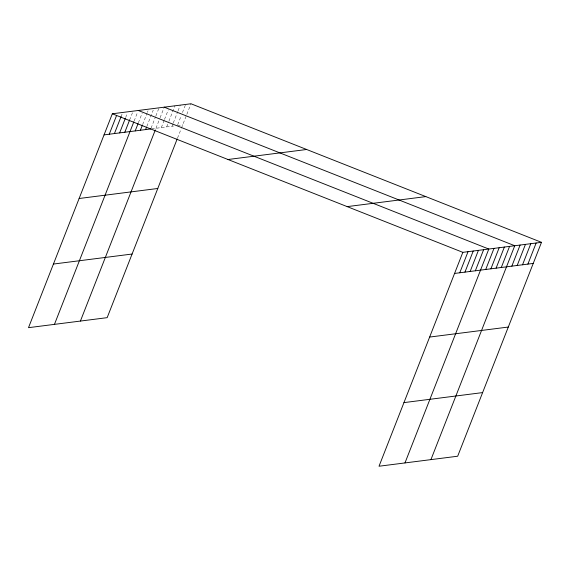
<?xml version="1.0" encoding="UTF-8"?>
<svg xmlns="http://www.w3.org/2000/svg" width="570" height="570" viewBox="0 0 570 570"><rect width="100%" height="100%" fill="white"/><g stroke="black" fill="none" stroke-linecap="round" stroke-linejoin="round"><path stroke-width="0.43" stroke-dasharray="2.85 2.14" d="M121.118 116.515L122.073 114.086M125.671 117.477L127.26 113.423M129.589 120.063L132.454 112.76M134.142 121.025L137.641 112.098M138.382 122.799L142.201 113.06M142.621 124.574L147.074 113.209M147.388 112.397L148.029 110.779M146.861 126.348L153.216 110.117M151.093 128.122L155.546 116.757M155.867 115.945L158.731 108.642M155.966 128.271L159.785 118.532M160.106 117.719L164.238 107.174M161.317 127.587L164.181 120.284M164.495 119.472L168.314 109.739M166.668 126.911L168.57 122.037M168.891 121.225L174.933 105.806M172.012 126.227L172.966 123.79M173.287 122.985L177.74 111.62M178.054 110.808L180.284 105.129M177.683 124.737L181.182 115.81M182.45 112.561L185.314 105.258M177.534 138.083L181.089 128.998M181.417 128.172L186.525 115.126M186.846 114.314L190.979 103.768M151.641 128.82L173.544 126.034M177.363 125.55L182.714 124.866"/><path stroke-width="0.85" d="M541.5 242.328L462.84 252.339L379.022 466.232L457.674 456.221L541.5 242.328L190.979 103.768L112.326 113.779L28.5 327.672L107.16 317.661L177.206 138.909M109.248 134.221L116.558 115.553M114.435 133.558L121.118 116.515M119.629 132.895L125.35 118.289M124.823 132.24L129.589 120.063M54.456 324.366L133.829 121.838M135.204 130.915L138.068 123.612M140.391 130.252L142.3 125.386M145.585 129.589L146.54 127.16M80.413 321.067L155.318 129.924M459.769 272.781L468.034 251.684M464.956 272.118L473.228 251.021M470.15 271.455L478.415 250.358M475.337 270.8L483.609 249.696M404.978 462.926L488.803 249.04L138.282 110.473M485.726 269.475L493.991 248.378M490.913 268.812L499.185 247.715M496.107 268.156L504.372 247.052M501.294 267.494L509.566 246.39M430.934 459.627L514.76 245.734L164.238 107.174M511.839 266.147L520.104 245.05M517.182 265.47L525.455 244.366M522.533 264.786L530.805 243.689M527.884 264.11L536.149 243.005M104.053 134.883L150.779 128.934M227.993 159.507L306.653 149.49M79.123 198.503L157.776 188.485M347.173 206.618L425.826 196.6M53.43 264.053L132.09 254.035M454.575 273.443L533.228 263.425M429.645 337.062L508.298 327.045M403.952 402.612L482.612 392.595M112.326 113.779L462.84 252.339"/></g></svg>
